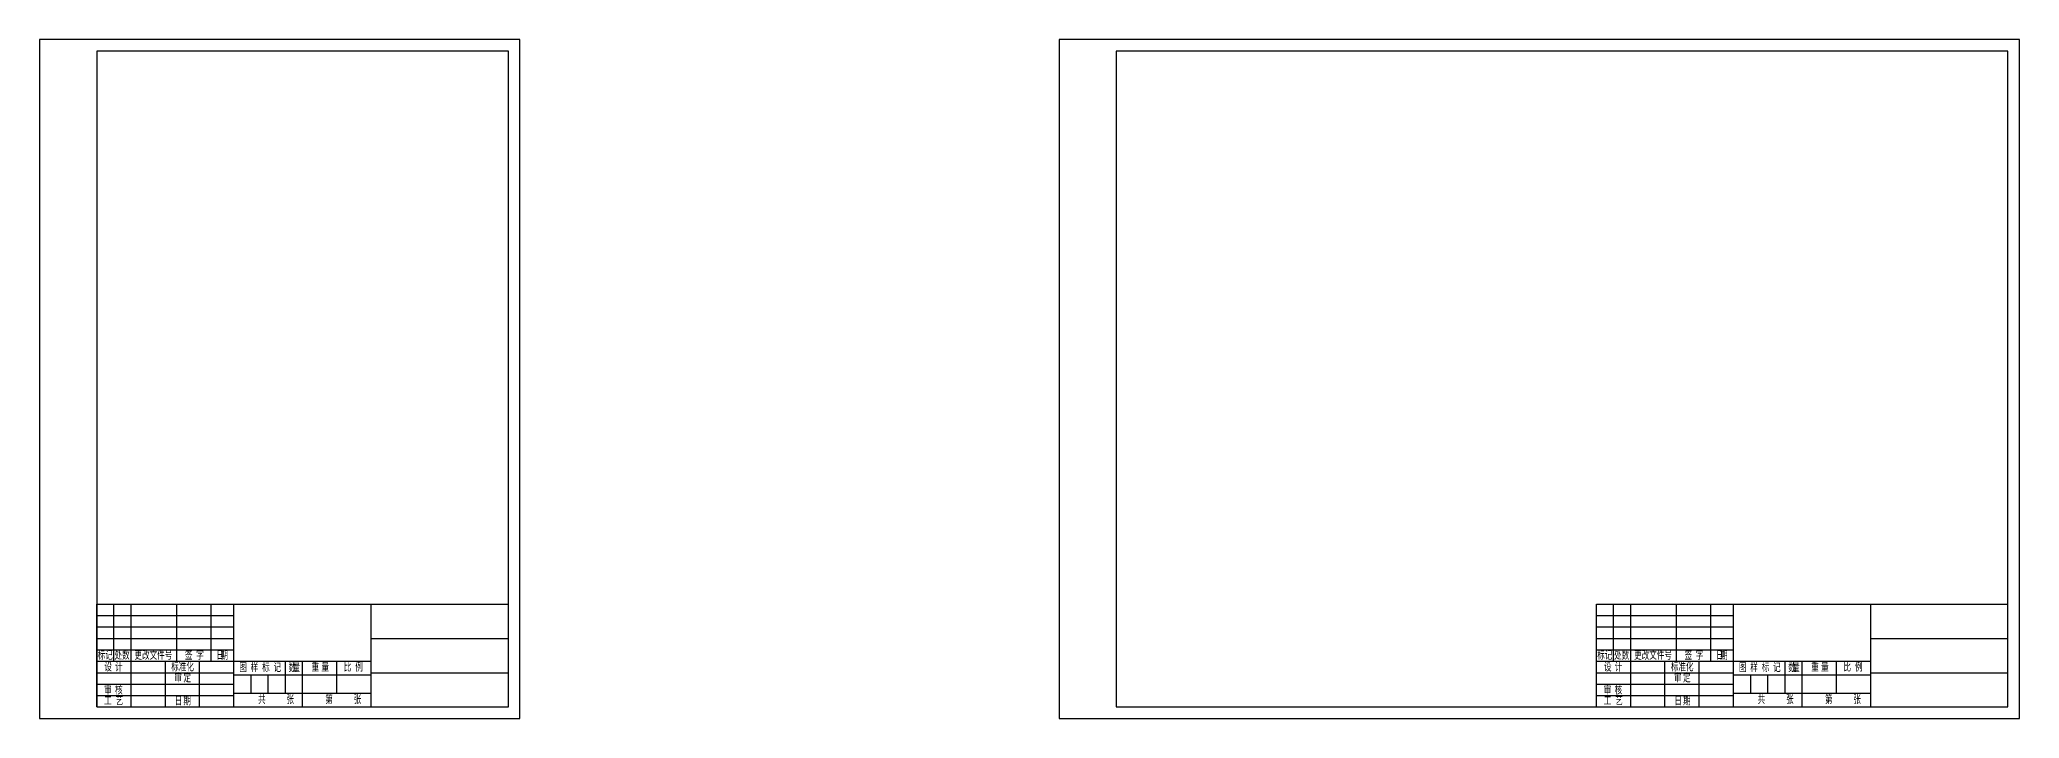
# Model space of a CAD drawing. Extents: x -49289 to -47469, y -72868 to -71618.
# Drawn here: x -49289 to -48423, y -71915 to -71618 of the extents above; entities that cross this region are included whole.
import ezdxf
from ezdxf.enums import TextEntityAlignment as Align

# ---------------------------------------------------------------- set-up
doc = ezdxf.new("R2010")
doc.units = 0
doc.header["$MEASUREMENT"] = 0
doc.layers.add('L1', color=7, linetype='CONTINUOUS')
doc.layers.add('L3', color=4, linetype='CONTINUOUS')
doc.styles.add('HZ', font='ROMANS', dxfattribs={"width": 0.65, "bigfont": 'HZTXT'})

# ---------------------------------------------------------------- blocks, each defined once
blk = doc.blocks.new('TK')
at = {"layer": 'L3'}
for p, q in [((-180, 45), (0, 45)), ((-180, 0), (-180, 45)), ((-172.5, 20), (-172.5, 45)), ((-165, 0), (-165, 45)), ((-145, 20), (-145, 45)), ((-130, 20), (-130, 45)), ((-120, 0), (-120, 45)), ((-60, 0), (-60, 45)), ((-180, 40), (-120, 40)), ((-180, 35), (-120, 35)), ((-180, 30), (-120, 30)), ((-60, 30), (0, 30)), ((-180, 25), (-120, 25)), ((-180, 20), (-120, 20)), ((-150, 0), (-150, 20)), ((-135, 0), (-135, 20)), ((-120, 20), (-60, 20)), ((-97.5, 6), (-97.5, 20)), ((-90, 0), (-90, 20)), ((-75, 6), (-75, 20)), ((-180, 15), (-120, 15)), ((-180, 10), (-120, 10)), ((-120, 14), (-60, 14)), ((-112.5, 6), (-112.5, 14)), ((-105, 6), (-105, 14)), ((-60, 15), (0, 15)), ((-180, 5), (-120, 5)), ((-120, 6), (-60, 6))]:
    blk.add_line(p, q, dxfattribs=at)
at = {"layer": 'L3', "style": 'HZ', "width": 0.7}
for s, p in [('标记', (-176.31, 20.69)), ('处数', (-168.95, 20.69)), ('更改文件号', (-155.23, 20.69)), ('标准化', (-142.49, 15.61)), ('图 样 标 记', (-108.53, 15.31)), ('共     张', (-101.59, 1.32)), ('第     张', (-72.17, 1.32))]:
    blk.add_text(s, height=3.5, dxfattribs=at).set_placement(p, align=Align.CENTER)
for s, p in [('设', (-176.67, 15.57)), ('签', (-141.42, 20.69)), ('日', (-127.7, 20.69)), ('数', (-96.09, 15.29)), ('重', (-86.05, 15.51)), ('比', (-71.96, 15.51)), ('审', (-176.79, 5.46)), ('审', (-146.05, 10.77)), ('工', (-176.79, 0.77)), ('日', (-145.93, 0.77))]:
    blk.add_text(s, height=3.5, dxfattribs=at).set_placement(p)
for s, p in [('计', (-168.69, 15.57)), ('字', (-133.2, 20.69)), ('期', (-122.6, 20.69)), ('量', (-91.14, 15.31)), ('量', (-78.42, 15.51)), ('例', (-63.62, 15.51)), ('核', (-168.69, 5.46)), ('定', (-138.79, 10.77)), ('艺', (-168.45, 0.77)), ('期', (-138.79, 0.77))]:
    blk.add_text(s, height=3.5, dxfattribs=at).set_placement(p, align=Align.RIGHT)

msp = doc.modelspace()

# ---------------------------------------------------------------- linework, layer by layer
at = {"layer": 'L1'}
for points in [[(-49289.3, -71915.38), (-49079.3, -71915.38), (-49079.3, -71618.38), (-49289.3, -71618.38)], [(-48843.49, -71915.38), (-48423.49, -71915.38), (-48423.49, -71618.38), (-48843.49, -71618.38)]]:
    msp.add_lwpolyline(points, close=True, dxfattribs=at)
at = {"layer": 'L3'}
for points in [[(-49264.3, -71910.38), (-49084.3, -71910.38), (-49084.3, -71623.38), (-49264.3, -71623.38)], [(-48818.49, -71910.38), (-48428.49, -71910.38), (-48428.49, -71623.38), (-48818.49, -71623.38)]]:
    msp.add_lwpolyline(points, close=True, dxfattribs=at)

# ---------------------------------------------------------------- block references
at = {"layer": 'L1'}
for p in [(-49084.3, -71910.38), (-48428.49, -71910.38)]:
    msp.add_blockref('TK', p, dxfattribs=at)

doc.saveas('drawing.dxf')
